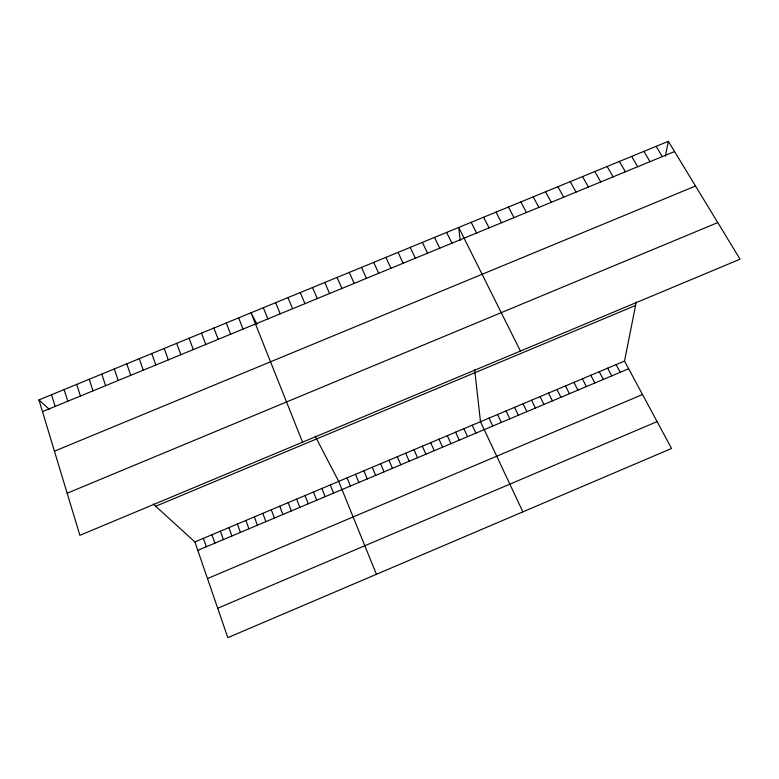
<?xml version="1.0" encoding="UTF-8"?>
<svg xmlns="http://www.w3.org/2000/svg" width="779" height="779" viewBox="0 0 779 779"><rect width="100%" height="100%" fill="white"/><g stroke="black" fill="none" stroke-linecap="round" stroke-linejoin="round"><path stroke-width="1.17" d="M153.278 504.032L194.886 541.931L227.819 637.66L671.556 448.461L624.505 361.076L636.277 302.018M665.383 156.082L668.324 141.34L38.95 399.909L79.886 535.329L740.05 259.193L668.324 141.34M217.692 608.233L657.106 421.614M207.487 578.563L642.519 394.525M194.886 541.931L624.505 361.076M197.778 550.354L628.643 368.769M155.712 506.253L635.596 305.465M67.16 493.224L717.771 222.59M54.452 451.187L695.511 186.015M42.494 411.643L674.546 151.574M38.95 399.909L49.505 409.53M656.113 146.355L662.286 156.618M643.892 151.379L650.017 161.662M631.652 156.404L637.728 166.725M619.393 161.438L625.42 171.789M607.123 166.482L613.102 176.852M594.844 171.526L600.765 181.926M582.546 176.58L588.418 187.009M570.228 181.643L576.051 192.101M557.9 186.707L563.665 197.194M545.553 191.78L551.269 202.297M533.196 196.853L538.864 207.399M616.092 364.621L620.211 372.323M520.82 201.936L526.438 212.511M607.669 368.165L611.768 375.887M599.236 371.71L603.316 379.451M508.434 207.029L513.994 217.633M590.803 375.264L594.854 383.015M256.924 324.171L251.004 312.788L302.554 442.19M315.242 436.298L338.69 481.393L376.423 574.298M496.028 212.131L501.54 222.765M582.361 378.818L586.383 386.579M573.909 382.372L577.911 390.152M483.603 217.234L489.066 227.896M565.457 385.936L569.43 393.726M556.985 389.5L560.938 397.309M471.168 222.336L476.573 233.028M548.513 393.064L552.447 400.883M520.43 351.056L458.714 227.458L460.185 240.526M540.042 396.638L543.937 404.467M531.551 400.202L535.426 408.06M446.62 232.424L451.917 243.175M523.06 403.785L526.916 411.643M434.497 237.4L439.755 248.18M514.559 407.359L518.386 415.236M506.048 410.942L509.856 418.839M422.374 242.386L427.574 253.194M497.538 414.525L501.316 422.432M410.221 247.381L415.373 258.219M489.017 418.109L492.766 426.035M522.875 511.852L480.487 421.702L474.645 369.626M398.069 252.377L403.162 263.244M472.201 425.188L475.911 433.143M385.897 257.372L390.941 268.268M463.904 428.684L467.595 436.649M455.608 432.179L459.269 440.154M373.706 262.377L378.701 273.302M447.302 435.675L450.934 443.67M361.505 267.392L366.442 278.346M438.986 439.171L442.599 447.175M430.67 442.676L434.254 450.7M349.284 272.416L354.172 283.4M422.345 446.182L425.909 454.215M414.009 449.687L417.544 457.74M337.054 277.441L341.893 288.454M405.664 453.203L409.179 461.265M324.804 282.475L329.585 293.517M397.319 456.718L400.815 464.79M388.964 460.233L392.431 468.325M312.545 287.509L317.277 298.581M380.6 463.748L384.047 471.86M300.266 292.553L304.949 303.654M372.235 467.273L375.653 475.394M363.861 470.798L367.26 478.929M287.967 297.607L292.602 308.737M355.477 474.323L358.846 482.474M275.659 302.661L280.236 313.82M347.093 477.858L350.433 486.018M263.341 307.724L267.869 318.913M330.286 484.928L333.587 493.126M321.883 488.472L325.155 496.681M313.46 492.016L316.712 500.235M238.656 317.871L243.067 329.118M305.037 495.561L308.26 503.799M296.604 499.115L299.808 507.363M226.28 322.944L230.652 334.23M288.172 502.659L291.346 510.927M213.904 328.037L218.208 339.342M279.719 506.214L282.874 514.491M271.267 509.778L274.393 518.064M201.508 333.13L205.763 344.464M262.815 513.342L265.912 521.648M189.093 338.232L193.299 349.596M254.343 516.905L257.421 525.221M245.872 520.469L248.92 528.805M176.667 343.335L180.816 354.737M237.391 524.043L240.419 532.388M228.909 527.607L231.899 535.971M164.223 348.447L168.313 359.879M220.408 531.19L223.378 539.565M151.759 353.559L155.8 365.02M211.907 534.764L214.858 543.158M203.397 538.347L206.318 546.761M139.285 358.691L143.278 370.181M126.802 363.822L130.736 375.342M114.299 368.954L118.174 380.503M101.776 374.095L105.603 385.683M89.244 379.246L93.013 390.863M76.693 384.407L80.403 396.044M64.131 389.568L67.783 401.243M51.55 394.739L55.153 406.443"/></g></svg>
